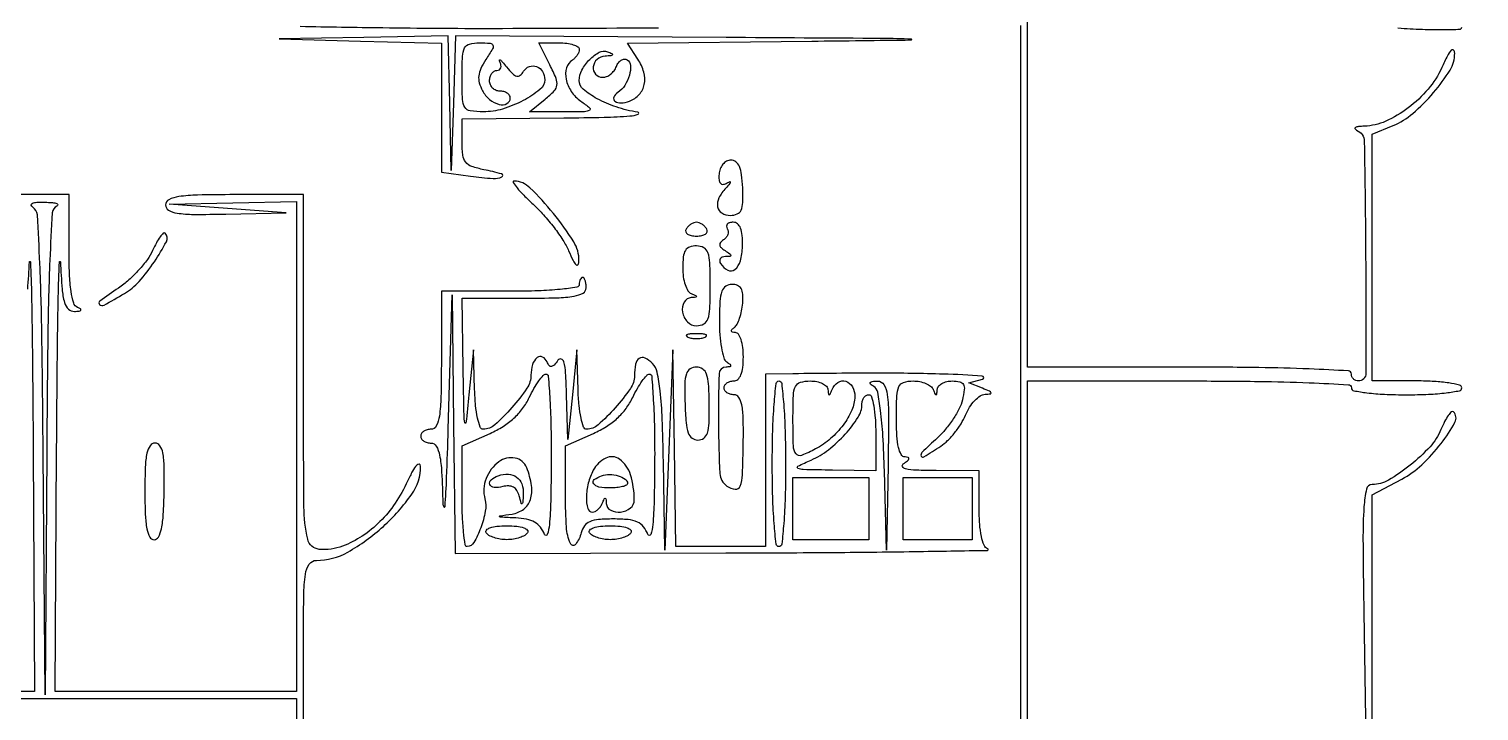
# Model space of a CAD drawing. Extents: x 23 to 255, y 40 to 184.
# Drawn here: x 212.79 to 230.58, y 77.51 to 85.87 of the extents above; entities that cross this region are included whole.
import ezdxf

# ---------------------------------------------------------------- set-up
doc = ezdxf.new("R2010")
doc.units = 0
doc.header["$MEASUREMENT"] = 0

msp = doc.modelspace()

# ---------------------------------------------------------------- linework, layer by layer
for points in [[(207.919475, 175.632891, 0.000007), (191.762556, 175.634099, 0.00002), (173.0434, 175.634494, 0.000013), (151.49745, 175.633531)], [(216.113337, 85.90241, 0.000987), (217.12676, 85.885932, 0.003903), (218.466116, 85.877254, 0.001164), (220.509937, 85.884724)], [(225.036, 77.3244), (225.036, 79.4394), (225.036, 81.5544), (227.0241, 81.5544, -0.00302), (227.874808, 81.549261, -0.007612), (228.494025, 81.53235, -0.003007), (228.975102, 81.508979, -0.398323), (229.0122, 81.4698, 0.358912), (229.041046, 81.434791, 0.01702), (229.20255, 81.408994, 0.020476), (229.418434, 81.390945, 0.010616), (229.689, 81.3852, 0.010616), (229.959566, 81.390945, 0.020476), (230.17545, 81.408994, 0.01702), (230.336954, 81.434791, 0.358912), (230.3658, 81.4698, 0.345347), (230.339227, 81.503685, 0.022017), (230.207175, 81.529996, 0.024301), (230.030494, 81.548448, 0.013867), (229.8159, 81.5544), (229.266, 81.5544), (229.266, 83.066936), (229.266, 84.579473), (229.523294, 84.686047, 0.078924), (229.764857, 84.834224, 0.039035), (230.019865, 85.089424, 0.037904), (230.222126, 85.366119, 0.142531), (230.279342, 85.571026, 0.183199), (230.264396, 85.609194, 0.443256), (230.237559, 85.609213, 0.06636), (230.189663, 85.539879, 0.011425), (230.120132, 85.395624, -0.069486), (229.953635, 85.133013, -0.054893), (229.70892, 84.901668, -0.056919), (229.432202, 84.738069, -0.097075), (229.171414, 84.677921, 0.019871), (229.099853, 84.672697, 0.091058), (229.060159, 84.660669, 0.438684), (229.055892, 84.64514, 0.158461), (229.07565, 84.628571, -0.301437), (229.170205, 84.490869, -0.002322), (229.186567, 83.071213, -0.002163), (229.190202, 81.647636, -0.413694), (229.0968, 81.5544, -0.099038), (229.064513, 81.560859, -0.097945), (229.037051, 81.579251, -0.097945), (229.018659, 81.606713, -0.099038), (229.0122, 81.639, 0.398323), (228.975102, 81.678179, 0.003007), (228.494025, 81.70155, 0.007612), (227.874808, 81.718461, 0.00302), (227.0241, 81.7236), (225.036, 81.7236), (225.036, 83.8386), (225.036, 85.9536)], [(229.583269, 85.882203, 0.007567), (229.883343, 85.86548, 0.012674), (230.135953, 85.861642, 0.006317), (230.342863, 85.866358, 0.403965), (230.365819, 85.89015, 0.367021)], [(216.153, 77.1552), (216.153, 78.255, -0.002868), (216.156842, 78.924892, -0.033009), (216.177205, 79.187235, -0.115397), (216.22493, 79.309108, -0.24678), (216.311868, 79.3548, 0.129544), (216.697129, 79.45632, 0.055102), (217.1331, 79.771132, 0.055331), (217.482019, 80.165161, 0.157832), (217.589342, 80.51073, 0.343871), (217.571978, 80.532452, 0.280141), (217.542766, 80.523022, 0.054368), (217.49257, 80.450219, 0.015651), (217.431302, 80.3277, -0.040298), (217.278594, 80.056576, -0.0479), (217.091865, 79.829976, -0.050578), (216.875291, 79.653126, -0.055437), (216.633943, 79.529635, -0.113011), (216.347534, 79.490118, -0.325481), (216.204928, 79.614511, -0.054357), (216.158655, 80.013134, -0.001739), (216.153, 81.639), (216.153, 83.8386), (215.307, 83.8386, 0.005163), (214.854386, 83.833927, 0.032071), (214.62315, 83.814278, 0.076301), (214.501495, 83.776486, 0.286822), (214.461, 83.7117, 0.270358), (214.497988, 83.648294, 0.091653), (214.602898, 83.612147, 0.036693), (214.805253, 83.596805, 0.005902), (215.20125, 83.600561), (215.9415, 83.616322), (215.2224, 83.6694), (214.5033, 83.722478), (215.28585, 83.738239), (216.0684, 83.754), (216.0684, 80.7507), (216.0684, 77.7474), (214.5879, 77.7474), (213.1074, 77.7474), (213.12421, 80.68725, -0.001036), (213.132689, 81.775648, -0.002477), (213.144658, 82.583348, -0.005349), (213.157775, 83.01371, -0.95659), (213.170216, 83.01375, 0.007615), (213.191193, 82.680135, 0.050189), (213.220827, 82.515712, 0.131979), (213.269215, 82.435182, 0.206237), (213.343756, 82.407079, 0.020164), (213.400039, 82.411963, 0.197566), (213.420345, 82.423509, 0.443562), (213.417797, 82.438243, 0.045284), (213.38235, 82.456429, -0.228498), (213.334073, 82.509515, -0.03535), (213.302437, 82.652309, -0.02707), (213.28254, 82.865092, -0.009777), (213.2766, 83.16885), (213.2766, 83.8386), (212.9805, 83.8386), (212.6844, 83.8386)], [(212.769807, 82.680135, 0.007615), (212.790784, 83.01375, -0.95659), (212.803225, 83.01371, -0.005349), (212.816342, 82.583348, -0.002477), (212.828311, 81.775648, -0.001036), (212.83679, 80.68725), (212.8536, 77.7474), (211.9653, 77.7474, 0.007593)], [(229.266, 77.1552), (229.266, 78.656995), (229.266, 80.158791), (229.62863, 80.351166, 0.065731), (229.87484, 80.526573, 0.041214), (230.113146, 80.788549, 0.038864), (230.282385, 81.047965, 0.332988), (230.263882, 81.176918, 0.409549), (230.239649, 81.177112, 0.04708), (230.200573, 81.131396, 0.035748), (230.155669, 81.056774, 0.019387), (230.110861, 80.959451, -0.088079), (229.976261, 80.748715, -0.038137), (229.732009, 80.520965, -0.03718), (229.465492, 80.338674, -0.132344), (229.267511, 80.285497, 0.351396), (229.197491, 80.229442, 0.038457), (229.165998, 80.010723, 0.018214), (229.153907, 79.603816, 0.002275), (229.163863, 78.720397), (229.188625, 77.1552)]]:
    msp.add_lwpolyline(points, format="xyb")
for points in [[(216.85095, 85.721223), (217.845, 85.69443), (217.845, 84.904554), (217.845, 84.114678), (218.202931, 84.06667, 0.011732), (218.48018, 84.036085, 0.133888), (218.587445, 84.05558, 0.692022), (218.584287, 84.092266, 0.019206), (218.366113, 84.144688, -0.03326), (218.21746, 84.184852, -0.144157), (218.143711, 84.237139, -0.138172), (218.108371, 84.322356, -0.029638), (218.0988, 84.483675), (218.0988, 84.7692), (219.34665, 84.779789, 0.003686), (219.841182, 84.787632, 0.012896), (220.15968, 84.803258, 0.069742), (220.258256, 84.824689, 0.76802), (220.2561, 84.847954, -0.037073), (219.990843, 84.913609, -0.045275), (219.756211, 85.014818, -0.051387), (219.58705, 85.13065, -0.220394), (219.537, 85.238681, -0.12444), (219.569356, 85.366674, -0.07024), (219.664956, 85.496297, -0.075333), (219.783413, 85.585362, -0.221225), (219.882777, 85.59122, -0.017325), (219.937732, 85.567256, -0.426161), (219.942432, 85.553038, -0.254126), (219.92596, 85.54209, -0.010955), (219.85425, 85.537279, 0.174992), (219.756526, 85.496931, 0.18128), (219.708889, 85.404094, 0.216779), (219.737571, 85.315021, 0.211136), (219.824049, 85.2768, 0.099885), (219.872893, 85.286656, 0.066843), (219.922188, 85.315652, 0.06366), (219.964444, 85.358498, 0.071345), (219.992651, 85.409062, -0.06609), (220.018132, 85.455882, -0.096803), (220.052437, 85.487676, -0.122795), (220.089881, 85.499671, -0.15606), (220.124908, 85.490953, -0.244902), (220.16587, 85.42213, -0.083744), (220.152652, 85.303077, -0.073096), (220.096214, 85.177912, -0.103743), (220.010921, 85.09105, 0.141511), (219.962412, 85.033677, 0.35119), (219.975374, 84.983902, 0.17977), (220.049331, 84.962247, 0.074011), (220.15285, 84.98525, 0.116151), (220.272862, 85.066945, 0.136291), (220.335128, 85.189238, 0.11915), (220.329546, 85.339419, 0.076575), (220.256976, 85.498837), (220.127113, 85.697032), (222.391206, 85.721008, 0.000512), (223.612074, 85.735186, 0.973318), (223.612204, 85.744186, 0.008724), (223.257491, 85.7527, 0.000153), (221.337814, 85.764692), (218.020327, 85.7844), (217.992669, 84.95955), (217.965012, 84.1347), (217.947306, 84.95955), (217.9296, 85.7844), (216.89325, 85.766208), (215.8569, 85.748016)], [(218.390838, 85.493973, 0.033969), (218.328767, 85.383557, 0.084254), (218.30356, 85.294594, 0.096158), (218.31069, 85.209641, 0.054037), (218.349564, 85.113273, 0.096153), (218.43767, 85.005011, 0.109811), (218.556093, 84.943776, 0.187826), (218.64955, 84.954367, 0.278542), (218.691, 85.023, 0.148195), (218.681223, 85.055263, 0.098894), (218.653723, 85.082749, 0.082425), (218.612614, 85.101281, 0.064853), (218.5641, 85.1076, -0.099038), (218.51567, 85.117288, -0.097945), (218.474477, 85.144877, -0.097945), (218.446888, 85.18607, -0.099038), (218.4372, 85.2345, -0.06887), (218.443913, 85.283003, -0.085131), (218.463518, 85.324123, -0.099915), (218.492628, 85.351618, -0.140337), (218.526793, 85.3614, 0.140875), (218.5565, 85.369939, 0.172336), (218.574333, 85.392464, 0.130653), (218.576681, 85.426692, 0.069497), (218.562819, 85.46715, -0.111569), (218.557478, 85.488363, -0.628719), (218.565089, 85.492254, -0.050857), (218.59584, 85.463521, -0.009403), (218.645767, 85.404112, 0.022363), (218.720219, 85.320042, 0.139367), (218.769517, 85.291531, 0.243949), (218.811202, 85.301343, 0.077028), (218.854082, 85.351501, -0.167434), (218.925373, 85.409794, -0.185442), (219.014028, 85.408635, -0.164676), (219.086735, 85.346617, -0.135356), (219.114, 85.247748, -0.229353), (219.055139, 85.126177, -0.046817), (218.848928, 84.992422, -0.047007), (218.594313, 84.888386, -0.073621), (218.360697, 84.8538, -0.035519), (218.200151, 84.865219, -0.222151), (218.133045, 84.90911, -0.129661), (218.104068, 85.003963, -0.009652), (218.0988, 85.2768, -0.010285), (218.104105, 85.534692, -0.106953), (218.130623, 85.636736, -0.217631), (218.190613, 85.684744, -0.061655), (218.31225, 85.6998, -0.015927), (218.445517, 85.695554, -0.293617), (218.47801, 85.671618, -0.229631), (218.474141, 85.627114, -0.010475)], [(219.537, 85.620193, -0.089642), (219.530799, 85.585881, -0.053229), (219.512149, 85.548611, -0.051032), (219.484761, 85.514205, -0.06081), (219.4524, 85.4883, 0.187449), (219.380752, 85.393389, 0.120298), (219.375643, 85.253773, 0.098675), (219.438771, 85.104286, 0.091124), (219.555824, 84.985497, -0.020273), (219.663609, 84.903294, -0.518019), (219.661191, 84.872037, -0.13168), (219.603376, 84.855673, -0.00349), (219.334952, 84.8538), (218.926055, 84.8538), (219.117783, 85.009051, 0.028019), (219.228998, 85.109926, 0.161755), (219.263578, 85.180187, 0.133683), (219.252659, 85.264257, 0.016949), (219.175939, 85.432051), (219.042368, 85.6998), (219.289684, 85.6998, -0.030517), (219.384432, 85.694012, -0.047381), (219.464351, 85.676415, -0.060324), (219.519908, 85.650807, -0.260242)], [(221.252123, 84.090572, 0.040452), (221.252522, 84.020275, 0.142807), (221.268698, 83.978599, 0.242223), (221.298505, 83.964509, 0.120119), (221.33987, 83.976083, -0.021872), (221.382309, 83.997542, -0.573957), (221.390761, 83.991538, -0.157984), (221.382268, 83.97158, -0.00811), (221.33475, 83.918691, 0.071611), (221.251126, 83.797811, 0.15962), (221.23508, 83.68842, 0.220274), (221.286759, 83.613613, 0.13395), (221.392382, 83.5848, 0.099453), (221.475168, 83.601431, 0.191546), (221.52274, 83.648026, 0.098057), (221.543601, 83.740538, 0.016445), (221.542397, 83.9232, 0.021137), (221.529316, 84.082863, 0.070554), (221.501856, 84.184093, 0.126656), (221.4582, 84.240606, 0.166794), (221.397019, 84.2616, 0.125279), (221.345658, 84.248526, 0.092616), (221.300001, 84.21136, 0.082981), (221.266973, 84.155922, 0.074265)], [(218.970549, 83.721457, -0.025229), (219.0993, 83.590991, -0.019003), (219.227642, 83.435594, -0.019333), (219.337325, 83.279883, -0.041376), (219.40677, 83.150407, 0.012074), (219.462284, 83.030548, 0.085504), (219.49985, 82.978861, 0.503214), (219.522395, 82.982516, 0.114779), (219.533689, 83.026915, 0.146312), (219.469149, 83.260089, 0.030594), (219.219462, 83.608541, 0.029083), (218.932343, 83.922311, 0.186609), (218.737918, 84.005109, 0.596389), (218.727549, 83.987368, 0.035083), (218.773261, 83.922896, 0.024049), (218.856108, 83.831244, 0.01154)], [(213.12855, 83.697971, 0.28946), (213.070726, 83.617614, 0.004645), (213.040967, 83.033923, 0.007182), (213.017444, 82.17212, 0.001549), (213.002782, 80.6802), (212.982765, 77.7051), (212.959367, 80.661797, 0.001624), (212.943058, 82.123006, 0.006979), (212.91838, 82.992708, 0.004532), (212.887692, 83.589356, 0.240609), (212.831334, 83.684951, -0.199501), (212.813354, 83.710616, -0.364873), (212.824457, 83.731816, -0.084192), (212.880829, 83.744459, -0.018465), (212.9805, 83.746026, -0.015875), (213.071736, 83.74119, -0.057351), (213.128682, 83.729689, -0.328904), (213.13972, 83.714274, -0.302003)], [(220.8483, 83.4156, 0.210115), (220.843814, 83.383619, 0.178861), (220.864009, 83.355851, 0.100989), (220.910196, 83.337044, 0.046386), (220.9752, 83.331, 0.046386), (221.040204, 83.337044, 0.100989), (221.086391, 83.355851, 0.178861), (221.106586, 83.383619, 0.210115), (221.1021, 83.4156, 0.057296), (221.076565, 83.447961, 0.050113), (221.043255, 83.475349, 0.052849), (221.007593, 83.494024, 0.094481), (220.9752, 83.5002, 0.094481), (220.942807, 83.494024, 0.052849), (220.907145, 83.475349, 0.050113), (220.873835, 83.447961, 0.057296)], [(221.352287, 83.421446, -0.119889), (221.363544, 83.386892, -0.100691), (221.358753, 83.348576, -0.091987), (221.338558, 83.312352, -0.081478), (221.305948, 83.283971, 0.074313), (221.269165, 83.252868, 0.220943), (221.260091, 83.221968, 0.171994), (221.277463, 83.189394, 0.043884), (221.325718, 83.15252, -0.012282), (221.384594, 83.113156, -0.229501), (221.395107, 83.094169, -0.399573), (221.384468, 83.081685, -0.023268), (221.329757, 83.078495, 0.082797), (221.291379, 83.071634, 0.159098), (221.266904, 83.052729, 0.180162), (221.260067, 83.024919, 0.109974), (221.2713, 82.9926, 0.138582), (221.358358, 82.912818, 0.29135), (221.445947, 82.92166, 0.162937), (221.514082, 83.025622, 0.057682), (221.539576, 83.2041, 0.024908), (221.536451, 83.338954, 0.073795), (221.516275, 83.429055, 0.128145), (221.479101, 83.48085, 0.175101), (221.42554, 83.5002, 0.066681), (221.382429, 83.494425, 0.13971), (221.353728, 83.477066, 0.191001), (221.3437, 83.451348, 0.137835)], [(214.302231, 83.154729, -0.054177), (214.237683, 83.043282, -0.026188), (214.133182, 82.915519, -0.02561), (214.009163, 82.792429, -0.033409), (213.883251, 82.693971, 0.007367), (213.654181, 82.53333, 0.475224), (213.651735, 82.490624, 0.322236), (213.706616, 82.484157, 0.006849), (213.956366, 82.627109, 0.077066), (214.135424, 82.774109, 0.033956), (214.3242, 83.016498, 0.027891), (214.470603, 83.261828, 0.32797), (214.454781, 83.365419, 0.410918), (214.431884, 83.365548, 0.04252), (214.393017, 83.320482, 0.033906), (214.347922, 83.248379, 0.018601)], [(220.806, 82.939221, 0.036405), (220.813789, 82.83239, 0.044952), (220.837064, 82.735349, 0.051281), (220.871078, 82.660734, 0.165763), (220.91175, 82.625629, -0.009076), (220.96757, 82.601918, -0.295955), (220.9752, 82.590156, -0.382689), (220.967027, 82.581042, -0.011437), (220.91175, 82.576279, 0.256683), (220.823315, 82.520144, 0.172823), (220.80377, 82.399353, 0.145576), (220.865398, 82.278319, 0.2055), (220.9752, 82.2312, 0.123039), (221.06471, 82.253565, 0.189283), (221.115939, 82.313534, 0.074356), (221.139338, 82.438997, 0.008986), (221.1444, 82.720671, 0.008986), (221.139338, 83.002346, 0.074356), (221.115939, 83.127809, 0.189283), (221.06471, 83.187778, 0.123039), (220.9752, 83.210143, 0.08375), (220.891656, 83.19605, 0.171222), (220.840359, 83.155128, 0.113169), (220.813426, 83.07723, 0.026883)], [(219.537, 82.7388, -0.371083), (219.505935, 82.702707, -0.012451), (219.30435, 82.677465, -0.016864), (219.036299, 82.659763, -0.008055), (218.691, 82.6542), (217.845, 82.6542), (217.845, 81.8082, -0.005163), (217.840327, 81.355586, -0.032071), (217.820678, 81.12435, -0.076301), (217.782886, 81.002695, -0.286822), (217.7181, 80.9622, 0.064853), (217.669586, 80.955881, 0.082425), (217.628477, 80.937349, 0.098894), (217.600977, 80.909863, 0.148195), (217.5912, 80.8776, 0.148195), (217.600977, 80.845337, 0.098894), (217.628477, 80.817851, 0.082425), (217.669586, 80.799319, 0.064853), (217.7181, 80.793, -0.26951), (217.78241, 80.75562, -0.081172), (217.823364, 80.645412, -0.035754), (217.848771, 80.438733, -0.006504), (217.863381, 80.05275, 0.139652), (217.876427, 80.010923, 0.717336), (217.890415, 80.014548, 0.008843), (217.909926, 80.368954, 0.00208), (217.9296, 80.9622), (217.977438, 82.6119), (217.995819, 81.02565), (218.0142, 79.4394), (221.33475, 79.446079, 0.001212), (222.60087, 79.451694, 0.002123), (223.648824, 79.463331, 0.000483), (224.546317, 79.477974, 0.817292), (224.54955, 79.495429, -0.203795), (224.504609, 79.540389, -0.04379), (224.4718, 79.648136, -0.034815), (224.450537, 79.800727, -0.017215), (224.4438, 79.99635), (224.4438, 80.4546), (223.91505, 80.455895, -0.008041), (223.672699, 80.460387, -0.042474), (223.540863, 80.476218, -0.226497), (223.50389, 80.504319, -0.385706), (223.5132, 80.5392, 0.021149), (223.565809, 80.576444, 0.167501), (223.581938, 80.601031, 0.405416), (223.572836, 80.616865, 0.066727), (223.53435, 80.622505, -0.271924), (223.487359, 80.650881, -0.06852), (223.454616, 80.73795, -0.041508), (223.434541, 80.880499, -0.014236), (223.4286, 81.0891, -0.008763), (223.433588, 81.373652, -0.095021), (223.459043, 81.485116, -0.218501), (223.517616, 81.537171, -0.074215), (223.63305, 81.5544, -0.048059), (223.714422, 81.546561, -0.053115), (223.789977, 81.523336, -0.060057), (223.849037, 81.489181, -0.136586), (223.880171, 81.44865, 0.009076), (223.903882, 81.39283, 0.295955), (223.915644, 81.3852, 0.382689), (223.924758, 81.393373, 0.011437), (223.929521, 81.44865, -0.159648), (223.945632, 81.489022, -0.08906), (223.986635, 81.523336, -0.072988), (224.045855, 81.546541, -0.056997), (224.114571, 81.5544, -0.05205), (224.20728, 81.544723, -0.221912), (224.250629, 81.512125, -0.157223), (224.261927, 81.449106, -0.023898), (224.238452, 81.32175, -0.060412), (224.199767, 81.216019, -0.02781), (224.125909, 81.0891, -0.027051), (224.032361, 80.962593, -0.033692), (223.931846, 80.85645, 0.005245), (223.742583, 80.678087, 0.306232), (223.733146, 80.633859, 0.465338), (223.76629, 80.623036, 0.006147), (223.972921, 80.754824, 0.050701), (224.057033, 80.823031, 0.028825), (224.144528, 80.920702, 0.028515), (224.222112, 81.030338, 0.041557), (224.276308, 81.135524, -0.042851), (224.326068, 81.23149, -0.048135), (224.389823, 81.313604, -0.054156), (224.457292, 81.371152, -0.139613), (224.517514, 81.391146, 0.021379), (224.581393, 81.396646, 0.497805), (224.589179, 81.410296, 0.190257), (224.57059, 81.429035, 0.008762), (224.4861, 81.464343), (224.3169, 81.531593), (224.4861, 81.575483, 0.849018), (224.482576, 81.614161, 0.010768), (224.004657, 81.638346, 0.007324), (223.227118, 81.649526, 0.002909), (222.1596, 81.643029), (221.8212, 81.639), (221.8212, 80.5815), (221.8212, 79.524), (221.2713, 79.524), (220.7214, 79.524), (220.703799, 80.72955), (220.686198, 81.9351), (220.6368, 80.7084), (220.587402, 79.4817), (220.569801, 80.566393, 0.005566), (220.55553, 81.087894, 0.018234), (220.52971, 81.431722, 0.024127), (220.492566, 81.662382, 0.145384), (220.435371, 81.767914, 0.079205), (220.343857, 81.834264, 0.272152), (220.273469, 81.82988, 0.199326), (220.227304, 81.759978, 0.04758), (220.2138, 81.618392, -0.15338), (220.164456, 81.461319, -0.029988), (219.97843, 81.225902, -0.028848), (219.767215, 81.015097, -0.183713), (219.628108, 80.9622, -0.316747), (219.590375, 80.988769, -0.032465), (219.55862, 81.099666, -0.029893), (219.534457, 81.255106, -0.01611), (219.522398, 81.44865), (219.507796, 81.9351), (219.4524, 81.3852), (219.397004, 80.8353), (219.381106, 81.3852, 0.007159), (219.36947, 81.654272, 0.046835), (219.349135, 81.787788, 0.263581), (219.316396, 81.822222, 0.323204), (219.275464, 81.8082, -0.028195), (219.22901, 81.749796, -0.173837), (219.195811, 81.731734, -0.275046), (219.168113, 81.742887, -0.066607), (219.142634, 81.787577, 0.182154), (219.087269, 81.847544, 0.294394), (219.020591, 81.840336, 0.149945), (218.963938, 81.756237, 0.073922), (218.9448, 81.627499, -0.150186), (218.895003, 81.465453, -0.031401), (218.710945, 81.22784, -0.030157), (218.50062, 81.016142, -0.184129), (218.359108, 80.9622, -0.316747), (218.321375, 80.988769, -0.032465), (218.28962, 81.099666, -0.029893), (218.265457, 81.255106, -0.01611), (218.253398, 81.44865), (218.238796, 81.9351), (218.1834, 81.3852, -0.002327), (218.14732, 81.043024, -0.848601), (218.133963, 81.042306, -0.049544), (218.12373, 81.128511, -0.000578), (218.113402, 81.70245), (218.0988, 82.5696), (218.8602, 82.5696, 0.005946), (219.263786, 82.5744, 0.035355), (219.47355, 82.594275, 0.084509), (219.583725, 82.632477, 0.273642), (219.6216, 82.6965, 0.031626), (219.618522, 82.745113, 0.048861), (219.609174, 82.786123, 0.06271), (219.595554, 82.814536, 0.254951), (219.5793, 82.8234, 0.191087), (219.563146, 82.816993, 0.088204), (219.549426, 82.798549, 0.068025), (219.540117, 82.771177, 0.048028)], [(221.256011, 82.29465, 0.019901), (221.261197, 82.120018, 0.026615), (221.280597, 81.962711, 0.025858), (221.309482, 81.838012, 0.179292), (221.346011, 81.788345, -0.022761), (221.387417, 81.758324, -0.260378), (221.394778, 81.740338, -0.34021), (221.382911, 81.728266, -0.031374), (221.338299, 81.724895, 0.401378), (221.251979, 81.640172, 0.009718), (221.244693, 81.028445, 0.011118), (221.262828, 80.419264, 0.234321), (221.349283, 80.265545, 0.11965), (221.450873, 80.227311, 0.345055), (221.511173, 80.263681, 0.081456), (221.539846, 80.404416, 0.006216), (221.549952, 80.793, 0.008517), (221.548907, 81.09475, 0.04251), (221.531103, 81.262941, 0.096227), (221.49487, 81.353056, 0.254447), (221.435795, 81.3852, -0.067472), (221.389087, 81.391532, -0.084219), (221.349495, 81.410051, -0.099611), (221.323018, 81.437539, -0.142987), (221.3136, 81.4698, -0.138775), (221.32273, 81.502061, -0.100075), (221.348392, 81.529549, -0.085667), (221.386773, 81.548057, -0.069717), (221.43204, 81.5544, 0.186861), (221.483317, 81.574257, 0.113323), (221.52087, 81.628425, 0.068729), (221.543544, 81.719789, 0.026511), (221.55048, 81.8505, 0.030213), (221.543522, 81.96554, 0.048877), (221.522288, 82.061174, 0.063828), (221.491058, 82.126888, 0.25171), (221.45319, 82.147895, -0.049606), (221.416346, 82.152056, -0.298909), (221.403476, 82.16511, -0.249702), (221.409285, 82.184433, -0.038963), (221.4405, 82.211345, 0.116045), (221.474253, 82.250925, 0.035678), (221.505292, 82.323583, 0.033551), (221.529462, 82.412533, 0.031155), (221.542269, 82.50615, 0.033523), (221.543012, 82.617932, 0.11467), (221.52245, 82.687159, 0.168299), (221.479011, 82.725279, 0.096999), (221.409969, 82.7388, 0.151633), (221.334863, 82.715487, 0.160142), (221.288126, 82.654167, 0.069258), (221.263995, 82.532238, 0.011745)], [(220.86945, 82.090571, 0.057986), (220.917673, 82.077345, 0.037979), (220.9752, 82.072969, 0.037979), (221.032727, 82.077345, 0.057986), (221.08095, 82.090571, 0.174857), (221.098664, 82.106415, 0.447206), (221.093508, 82.120707, 0.078554), (221.050616, 82.130603, 0.017491), (220.9752, 82.133242, 0.017491), (220.899784, 82.130603, 0.078554), (220.856892, 82.120707, 0.447206), (220.851736, 82.106415, 0.174857)], [(220.83491, 81.276491, 0.012338), (220.847675, 81.042991, 0.065196), (220.874279, 80.917866, 0.145686), (220.920983, 80.85368, 0.164457), (220.992942, 80.82932, 0.160955), (221.064813, 80.853037, 0.159034), (221.108823, 80.915016, 0.067198), (221.129655, 81.037972, 0.011396), (221.132242, 81.276429, 0.01148), (221.123807, 81.518002, 0.070577), (221.099278, 81.63977, 0.164417), (221.051556, 81.700551, 0.145835), (220.974211, 81.7236, 0.141867), (220.896834, 81.701194, 0.178114), (220.851693, 81.642373, 0.072533), (220.83275, 81.522878, 0.010586)], [(219.193238, 80.56035, -0.004218), (219.18682, 80.081712, -0.017518), (219.170401, 79.793357, -0.060167), (219.144457, 79.672876, -0.694136), (219.111364, 79.67205, 0.071557), (219.05973, 79.761181, 0.095886), (218.989161, 79.822044, 0.080967), (218.891516, 79.858676, 0.037946), (218.757176, 79.875076, -0.000961), (218.574422, 79.88377, -0.194149), (218.558273, 79.891235, -0.602264), (218.561146, 79.899625, -0.001601), (218.71215, 79.922995, 0.123831), (218.855272, 79.982959, 0.15578), (218.938178, 80.099442, 0.116275), (218.951608, 80.27133, 0.053268), (218.893449, 80.489981, 0.260202), (218.750139, 80.609536, 0.209402), (218.551525, 80.563727, 0.140889), (218.393784, 80.356807, 0.158094), (218.37936, 80.107605, -0.111082), (218.384573, 79.956686, -0.042473), (218.32785, 79.753023, -0.039713), (218.243922, 79.572837, -0.267388), (218.16225, 79.52466, -0.376286), (218.136988, 79.546347, -0.009806), (218.117438, 79.705796, -0.015968), (218.103365, 79.905231, -0.00963), (218.0988, 80.142219), (218.0988, 80.760438), (218.44263, 80.912135, 0.036048), (218.601878, 80.996581, 0.045153), (218.734935, 81.097707, 0.047654), (218.841931, 81.215968, 0.048845), (218.923599, 81.351416, -0.018233), (218.981151, 81.461579, -0.025971), (219.040702, 81.554522, -0.024276), (219.095311, 81.62341, -0.21627), (219.129669, 81.639, -0.392524), (219.157313, 81.613346, -0.003937), (219.176776, 81.322147, -0.009969), (219.190338, 80.973945, -0.005991)], [(220.462238, 80.56035, -0.004218), (220.45582, 80.081712, -0.017518), (220.439401, 79.793357, -0.060167), (220.413457, 79.672876, -0.694136), (220.380364, 79.67205, 0.07325), (220.324458, 79.767812, 0.119445), (220.250419, 79.82508, 0.083044), (220.138679, 79.854195, 0.0223), (219.954806, 79.8624, 0.020457), (219.774377, 79.855015, 0.081294), (219.667158, 79.828316, 0.131445), (219.601736, 79.776733, 0.09679), (219.561513, 79.6932, -0.098303), (219.493232, 79.55248, -0.574745), (219.42879, 79.560265, -0.085764), (219.380165, 79.7623, -0.016269), (219.3678, 80.142219), (219.3678, 80.760438), (219.71163, 80.912135, 0.036048), (219.870878, 80.996581, 0.045153), (220.003935, 81.097707, 0.047654), (220.110931, 81.215968, 0.048845), (220.192599, 81.351416, -0.018233), (220.250151, 81.461579, -0.025971), (220.309702, 81.554522, -0.024276), (220.364311, 81.62341, -0.21627), (220.398669, 81.639, -0.392524), (220.426313, 81.613346, -0.003937), (220.445776, 81.322147, -0.009969), (220.459338, 80.973945, -0.005991)], [(222.068736, 80.5392, -0.006717), (222.063535, 80.130415, -0.013393), (222.046417, 79.807356, -0.007783), (222.0223, 79.555026, -0.382105), (221.98763, 79.524, -0.38193), (221.95296, 79.555005, -0.007759), (221.928655, 79.807543, -0.013382), (221.911297, 80.130665, -0.006727), (221.9058, 80.5392, -0.006796), (221.91131, 80.944622, -0.013136), (221.92864, 81.268516, -0.007357), (221.952824, 81.523849, -0.382593), (221.986906, 81.5544, -0.382417), (222.020986, 81.52387, -0.007334), (222.045361, 81.268328, -0.013124), (222.062931, 80.944371, -0.006806)], [(222.589279, 81.44865, 0.011437), (222.594042, 81.393373, 0.382689), (222.603156, 81.3852, 0.295955), (222.614918, 81.39283, 0.009076), (222.638629, 81.44865, -0.152023), (222.710176, 81.536179, -0.223004), (222.806968, 81.55031, -0.197309), (222.88871, 81.483737, -0.12883), (222.918185, 81.36405, -0.100064), (222.881441, 81.195178, -0.057299), (222.775939, 81.014364, -0.05337), (222.621011, 80.847826, -0.055924), (222.436609, 80.720821, -0.030795), (222.265373, 80.642325, -0.335323), (222.196841, 80.661944, -0.15518), (222.164468, 80.754348, -0.007271), (222.1596, 81.0891, -0.008616), (222.164558, 81.376776, -0.098356), (222.190364, 81.48672, -0.221767), (222.250187, 81.537901, -0.067911), (222.3711, 81.5544, -0.047809), (222.452527, 81.546596, -0.065151), (222.522434, 81.523336, -0.082297), (222.570886, 81.48907, -0.184023)], [(223.325916, 80.51805), (223.307832, 79.4817), (223.280677, 80.451423, 0.006877), (223.262709, 80.881553, 0.017353), (223.234485, 81.193579, 0.017181), (223.198732, 81.416161, 0.205599), (223.150711, 81.486478, -0.040591), (223.110874, 81.516588, -0.376098), (223.10843, 81.536358, -0.223276), (223.130961, 81.54971, -0.021721), (223.19595, 81.553105, -0.26437), (223.275038, 81.509056, -0.105592), (223.317316, 81.387735, -0.032392), (223.332693, 81.132393, -0.003209)], [(223.1748, 80.9199), (223.1748, 80.4546), (222.64605, 80.461501, -0.001792), (222.283463, 80.467533, -0.1053), (222.219497, 80.482514, -0.628249), (222.21926, 80.508648, -0.011231), (222.383488, 80.585069, 0.062885), (222.595047, 80.711502, 0.042259), (222.801576, 80.90342, 0.042457), (222.958678, 81.108915, 0.142926), (223.0056, 81.269709, -0.071584), (223.011951, 81.313844, -0.086811), (223.030451, 81.351275, -0.100364), (223.057939, 81.376298, -0.135433), (223.0902, 81.3852, -0.332234), (223.123281, 81.360491, -0.026982), (223.149949, 81.248518, -0.027868), (223.168696, 81.098266, -0.017105)], [(214.2072, 80.2008, 0.009455), (214.212606, 79.914953, 0.037626), (214.232379, 79.740769, 0.071934), (214.266726, 79.641102, 0.280881), (214.320019, 79.6086, 0.28016), (214.373545, 79.641146, 0.068113), (214.409762, 79.742834, 0.037089), (214.433045, 79.918203, 0.009814), (214.443852, 80.2008, 0.008322), (214.444447, 80.505629, 0.043417), (214.427447, 80.672587, 0.101283), (214.391084, 80.761016, 0.249701), (214.331033, 80.793, 0.24996), (214.270733, 80.760846, 0.096522), (214.232773, 80.670705, 0.04291), (214.212419, 80.502428, 0.008651)], [(219.709177, 80.460162, 0.061176), (219.647576, 80.300963, 0.056926), (219.624337, 80.127616, 0.070821), (219.641002, 79.99155, 0.339042), (219.69915, 79.947, 0.117038), (219.731973, 79.95479, 0.06394), (219.766454, 79.978064, 0.058299), (219.79728, 80.012311, 0.058288), (219.819371, 80.05275, -0.009076), (219.843082, 80.10857, -0.295955), (219.854844, 80.1162, -0.382689), (219.863958, 80.108027, -0.011437), (219.868721, 80.05275, 0.262594), (219.923293, 79.968846, 0.151881), (220.045181, 79.946782, 0.138292), (220.166064, 79.997494, 0.230597), (220.212645, 80.09505, 0.07142), (220.165637, 80.405237, 0.164039), (220.030438, 80.595347, 0.280025), (219.862118, 80.609073, 0.154898)], [(218.850386, 80.170599, -0.003233), (218.843903, 80.063647, -0.264387), (218.835076, 80.05029, -0.473695), (218.824557, 80.054923, -0.004698), (218.800371, 80.1452, 0.074195), (218.772546, 80.210923, 0.127933), (218.730068, 80.251924, 0.124602), (218.67213, 80.267666, 0.068394), (218.598685, 80.25887, -0.079493), (218.493112, 80.248584, -0.28617), (218.440411, 80.286125, -0.331827), (218.454856, 80.343556, -0.087215), (218.54295, 80.392788, -0.094196), (218.667421, 80.411318, -0.147495), (218.768974, 80.376201, -0.151008), (218.832624, 80.29164, -0.100224)], [(220.1292, 80.297499, -0.292133), (220.115759, 80.276457, -0.045569), (220.067072, 80.25908, -0.038673), (219.998752, 80.24704, -0.024288), (219.9177, 80.2431, -0.039952), (219.778753, 80.25422, -0.201674), (219.714114, 80.294542, -0.405538), (219.721989, 80.344781, -0.07744), (219.81195, 80.392788, -0.090054), (219.909127, 80.408072, -0.067142), (220.016517, 80.390994, -0.076627), (220.101057, 80.350704, -0.248191)], [(218.9025, 79.6932, -0.128561), (218.868388, 79.660681, -0.04604), (218.806378, 79.633451, -0.041947), (218.729669, 79.614849, -0.038534), (218.6487, 79.6086, -0.038534), (218.567731, 79.614849, -0.041947), (218.491022, 79.633451, -0.04604), (218.429012, 79.660681, -0.128561), (218.3949, 79.6932, -0.340586), (218.39838, 79.726884, -0.123006), (218.441666, 79.754417, -0.057972), (218.527422, 79.772331, -0.022534), (218.6487, 79.7778, -0.022534), (218.769978, 79.772331, -0.057972), (218.855734, 79.754417, -0.123006), (218.89902, 79.726884, -0.340586)], [(220.1715, 79.6932, -0.128561), (220.137388, 79.660681, -0.04604), (220.075378, 79.633451, -0.041947), (219.998669, 79.614849, -0.038534), (219.9177, 79.6086, -0.038534), (219.836731, 79.614849, -0.041947), (219.760022, 79.633451, -0.04604), (219.698012, 79.660681, -0.128561), (219.6639, 79.6932, -0.340586), (219.66738, 79.726884, -0.123006), (219.710666, 79.754417, -0.057972), (219.796422, 79.772331, -0.022534), (219.9177, 79.7778, -0.022534), (220.038978, 79.772331, -0.057972), (220.124734, 79.754417, -0.123006), (220.16802, 79.726884, -0.340586)]]:
    msp.add_lwpolyline(points, format="xyb", close=True)
for points in [[(224.951473, 85.9113), (224.951437, 81.538357), (224.9514, 77.165414)], [(211.199134, 73.32), (211.196045, 77.6628), (213.632222, 77.6628), (216.0684, 77.6628), (216.0684, 74.408994)]]:
    msp.add_lwpolyline(points)
for points in [[(223.0902, 79.9893), (223.0902, 79.6086), (222.6249, 79.6086), (222.1596, 79.6086), (222.1596, 79.9893), (222.1596, 80.37), (222.6249, 80.37), (223.0902, 80.37)], [(224.3592, 79.9893), (224.3592, 79.6086), (223.9362, 79.6086), (223.5132, 79.6086), (223.5132, 79.9893), (223.5132, 80.37), (223.9362, 80.37), (224.3592, 80.37)]]:
    msp.add_lwpolyline(points, close=True)

doc.saveas('drawing.dxf')
